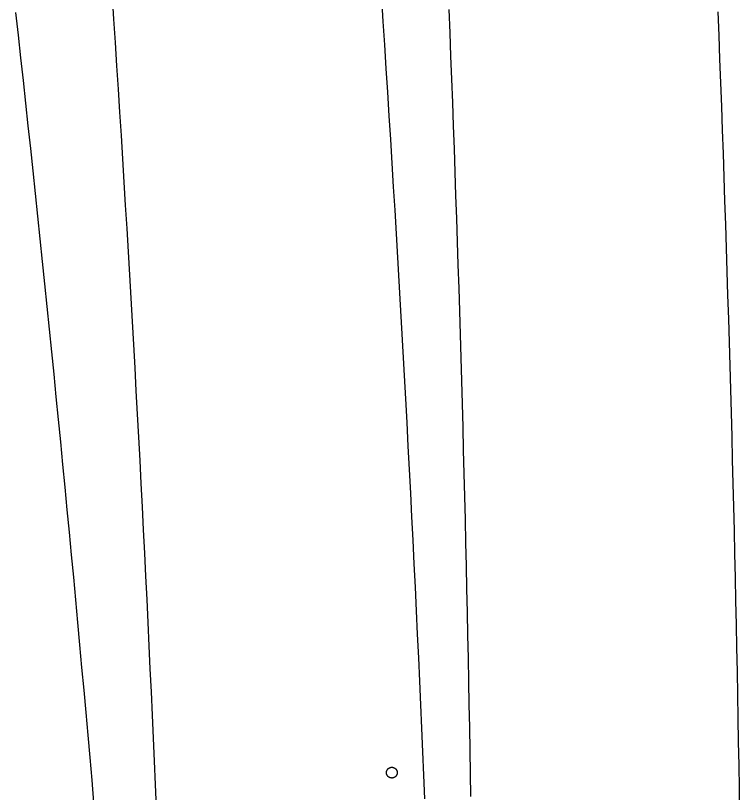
# Model space of a CAD drawing. Extents: x 20 to 1200, y -2407 to -64.
# Drawn here: x 658 to 1197, y -1838 to -1259 of the extents above; entities that cross this region are included whole.
import ezdxf

# ---------------------------------------------------------------- set-up
doc = ezdxf.new("R2010")
doc.units = 0
doc.layers.add('DEFAULT', color=18, linetype='CONTINUOUS')

msp = doc.modelspace()

# ---------------------------------------------------------------- linework, layer by layer
at = {"layer": 'DEFAULT', "color": 18}
for points in [[(730.164, -1244.89, 0), (731.315, -1262.21, 0), (732.452, -1279.53, 0), (733.578, -1296.84, 0), (734.69, -1314.15, 0), (735.79, -1331.46, 0), (736.877, -1348.76, 0), (737.952, -1366.06, 0), (739.014, -1383.35, 0), (740.064, -1400.65, 0), (741.101, -1417.93, 0), (742.125, -1435.22, 0), (743.137, -1452.5, 0), (744.136, -1469.77, 0), (745.123, -1487.05, 0), (746.097, -1504.32, 0), (747.059, -1521.58, 0), (748.008, -1538.84, 0), (748.945, -1556.1, 0), (749.869, -1573.35, 0), (750.781, -1590.6, 0), (751.68, -1607.85, 0), (752.567, -1625.09, 0), (753.441, -1642.33, 0), (754.303, -1659.56, 0), (755.153, -1676.8, 0), (755.989, -1694.02, 0), (756.814, -1711.25, 0), (757.626, -1728.46, 0), (758.426, -1745.68, 0), (759.213, -1762.89, 0), (759.988, -1780.1, 0), (760.751, -1797.3, 0), (761.501, -1814.5, 0), (762.239, -1831.7, 0), (762.964, -1848.89, 0)], [(930.689, -1246.14, 0), (931.848, -1263.74, 0), (932.993, -1281.34, 0), (934.126, -1298.93, 0), (935.245, -1316.52, 0), (936.352, -1334.1, 0), (937.446, -1351.69, 0), (938.527, -1369.26, 0), (939.595, -1386.84, 0), (940.65, -1404.41, 0), (941.692, -1421.97, 0), (942.722, -1439.54, 0), (943.738, -1457.09, 0), (944.742, -1474.65, 0), (945.733, -1492.2, 0), (946.711, -1509.75, 0), (947.676, -1527.29, 0), (948.628, -1544.83, 0), (949.568, -1562.36, 0), (950.495, -1579.9, 0), (951.409, -1597.42, 0), (952.31, -1614.95, 0), (953.198, -1632.47, 0), (954.074, -1649.98, 0), (954.937, -1667.49, 0), (955.787, -1685, 0), (956.625, -1702.51, 0), (957.45, -1720.01, 0), (958.262, -1737.5, 0), (959.061, -1754.99, 0), (959.848, -1772.48, 0), (960.622, -1789.97, 0), (961.383, -1807.45, 0), (962.132, -1824.92, 0), (962.868, -1842.39, 0)], [(980.913, -1254.97, 0), (981.593, -1272.27, 0), (982.26, -1289.57, 0), (982.915, -1306.87, 0), (983.558, -1324.16, 0), (984.187, -1341.45, 0), (984.805, -1358.73, 0), (985.41, -1376.01, 0), (986.002, -1393.29, 0), (986.582, -1410.56, 0), (987.15, -1427.82, 0), (987.705, -1445.08, 0), (988.248, -1462.34, 0), (988.779, -1479.59, 0), (989.297, -1496.84, 0), (989.802, -1514.08, 0), (990.296, -1531.32, 0), (990.777, -1548.56, 0), (991.245, -1565.78, 0), (991.702, -1583.01, 0), (992.146, -1600.23, 0), (992.577, -1617.45, 0), (992.997, -1634.66, 0), (993.404, -1651.86, 0), (993.799, -1669.07, 0), (994.181, -1686.26, 0), (994.551, -1703.46, 0), (994.909, -1720.65, 0), (995.255, -1737.83, 0), (995.589, -1755.01, 0), (995.91, -1772.18, 0), (996.219, -1789.35, 0), (996.516, -1806.52, 0), (996.801, -1823.68, 0), (997.073, -1840.83, 0)], [(658.362, -1257.25, 0), (660.226, -1274.09, 0), (662.079, -1290.93, 0), (663.919, -1307.77, 0), (665.747, -1324.6, 0), (667.564, -1341.44, 0), (669.368, -1358.27, 0), (671.16, -1375.1, 0), (672.941, -1391.92, 0), (674.709, -1408.74, 0), (676.465, -1425.57, 0), (678.21, -1442.38, 0), (679.942, -1459.2, 0), (681.662, -1476.01, 0), (683.371, -1492.83, 0), (685.067, -1509.63, 0), (686.752, -1526.44, 0), (688.425, -1543.24, 0), (690.085, -1560.05, 0), (691.734, -1576.84, 0), (693.371, -1593.64, 0), (694.996, -1610.43, 0), (696.609, -1627.22, 0), (698.21, -1644.01, 0), (699.799, -1660.8, 0), (701.377, -1677.58, 0), (702.942, -1694.36, 0), (704.496, -1711.14, 0), (706.037, -1727.91, 0), (707.567, -1744.69, 0), (709.085, -1761.46, 0), (710.592, -1778.22, 0), (712.086, -1794.99, 0), (713.568, -1811.75, 0), (715.039, -1828.51, 0), (716.498, -1845.27, 0)], [(1181.14, -1256.75, 0), (1181.82, -1274.34, 0), (1182.49, -1291.93, 0), (1183.15, -1309.51, 0), (1183.8, -1327.09, 0), (1184.43, -1344.66, 0), (1185.05, -1362.23, 0), (1185.66, -1379.8, 0), (1186.25, -1397.36, 0), (1186.84, -1414.91, 0), (1187.4, -1432.46, 0), (1187.96, -1450.01, 0), (1188.5, -1467.55, 0), (1189.04, -1485.09, 0), (1189.55, -1502.62, 0), (1190.06, -1520.14, 0), (1190.55, -1537.67, 0), (1191.03, -1555.19, 0), (1191.5, -1572.7, 0), (1191.96, -1590.21, 0), (1192.4, -1607.71, 0), (1192.83, -1625.21, 0), (1193.24, -1642.71, 0), (1193.65, -1660.2, 0), (1194.04, -1677.68, 0), (1194.42, -1695.16, 0), (1194.79, -1712.64, 0), (1195.14, -1730.11, 0), (1195.48, -1747.58, 0), (1195.81, -1765.04, 0), (1196.13, -1782.5, 0), (1196.43, -1799.95, 0), (1196.72, -1817.4, 0), (1197, -1834.84, 0), (1197.27, -1852.28, 0)], [(938.638, -1818.97, 0), (938.717, -1818.97, 0), (938.797, -1818.98, 0), (938.877, -1818.99, 0), (938.957, -1818.99, 0), (939.038, -1819, 0), (939.12, -1819.02, 0), (939.202, -1819.03, 0), (939.284, -1819.04, 0), (939.366, -1819.06, 0), (939.448, -1819.08, 0), (939.53, -1819.1, 0), (939.613, -1819.13, 0), (939.695, -1819.15, 0), (939.778, -1819.18, 0), (939.86, -1819.21, 0), (939.942, -1819.24, 0), (940.023, -1819.27, 0), (940.105, -1819.3, 0), (940.186, -1819.34, 0), (940.266, -1819.38, 0), (940.346, -1819.42, 0), (940.425, -1819.46, 0), (940.504, -1819.51, 0), (940.582, -1819.55, 0), (940.659, -1819.6, 0), (940.735, -1819.65, 0), (940.81, -1819.7, 0), (940.884, -1819.76, 0), (940.957, -1819.81, 0), (941.029, -1819.87, 0), (941.099, -1819.93, 0), (941.169, -1819.99, 0), (941.236, -1820.05, 0), (941.303, -1820.12, 0), (941.368, -1820.18, 0), (941.432, -1820.25, 0), (941.494, -1820.32, 0), (941.554, -1820.39, 0), (941.613, -1820.46, 0), (941.67, -1820.53, 0), (941.725, -1820.6, 0), (941.779, -1820.68, 0), (941.83, -1820.75, 0), (941.88, -1820.83, 0), (941.928, -1820.91, 0), (941.974, -1820.99, 0), (942.018, -1821.07, 0), (942.061, -1821.15, 0), (942.101, -1821.23, 0), (942.139, -1821.31, 0), (942.175, -1821.39, 0), (942.21, -1821.47, 0), (942.242, -1821.56, 0), (942.272, -1821.64, 0), (942.301, -1821.72, 0), (942.327, -1821.81, 0), (942.351, -1821.89, 0), (942.374, -1821.98, 0), (942.394, -1822.06, 0), (942.413, -1822.14, 0), (942.43, -1822.23, 0), (942.444, -1822.31, 0), (942.457, -1822.4, 0), (942.468, -1822.48, 0), (942.478, -1822.56, 0), (942.485, -1822.64, 0), (942.491, -1822.73, 0), (942.495, -1822.81, 0), (942.498, -1822.89, 0), (942.498, -1822.97, 0), (942.498, -1823.05, 0), (942.495, -1823.13, 0), (942.491, -1823.21, 0), (942.486, -1823.29, 0), (942.479, -1823.37, 0), (942.47, -1823.45, 0), (942.459, -1823.53, 0), (942.447, -1823.61, 0), (942.432, -1823.69, 0), (942.416, -1823.77, 0), (942.399, -1823.85, 0), (942.379, -1823.94, 0), (942.357, -1824.02, 0), (942.334, -1824.1, 0), (942.309, -1824.18, 0), (942.281, -1824.27, 0), (942.252, -1824.35, 0), (942.221, -1824.43, 0), (942.188, -1824.51, 0), (942.153, -1824.59, 0), (942.116, -1824.67, 0), (942.077, -1824.75, 0), (942.036, -1824.83, 0), (941.993, -1824.91, 0), (941.948, -1824.99, 0), (941.901, -1825.07, 0), (941.853, -1825.15, 0), (941.802, -1825.22, 0), (941.75, -1825.3, 0), (941.696, -1825.37, 0), (941.64, -1825.44, 0), (941.582, -1825.52, 0), (941.522, -1825.59, 0), (941.461, -1825.65, 0), (941.399, -1825.72, 0), (941.334, -1825.79, 0), (941.268, -1825.85, 0), (941.201, -1825.92, 0), (941.132, -1825.98, 0), (941.062, -1826.04, 0), (940.991, -1826.1, 0), (940.918, -1826.15, 0), (940.844, -1826.21, 0), (940.769, -1826.26, 0), (940.693, -1826.31, 0), (940.615, -1826.36, 0), (940.537, -1826.41, 0), (940.458, -1826.45, 0), (940.379, -1826.5, 0), (940.298, -1826.54, 0), (940.217, -1826.58, 0), (940.135, -1826.62, 0), (940.053, -1826.65, 0), (939.97, -1826.69, 0), (939.887, -1826.72, 0), (939.804, -1826.75, 0), (939.72, -1826.78, 0), (939.636, -1826.8, 0), (939.552, -1826.83, 0), (939.468, -1826.85, 0), (939.384, -1826.87, 0), (939.3, -1826.89, 0), (939.216, -1826.9, 0), (939.133, -1826.92, 0), (939.05, -1826.93, 0), (938.967, -1826.94, 0), (938.884, -1826.95, 0), (938.802, -1826.96, 0), (938.72, -1826.96, 0), (938.639, -1826.96, 0), (938.558, -1826.97, 0), (938.478, -1826.97, 0), (938.398, -1826.97, 0), (938.319, -1826.96, 0), (938.24, -1826.96, 0), (938.16, -1826.95, 0), (938.08, -1826.95, 0), (937.999, -1826.94, 0), (937.918, -1826.92, 0), (937.836, -1826.91, 0), (937.754, -1826.9, 0), (937.672, -1826.88, 0), (937.59, -1826.86, 0), (937.508, -1826.84, 0), (937.425, -1826.82, 0), (937.343, -1826.8, 0), (937.26, -1826.77, 0), (937.178, -1826.74, 0), (937.096, -1826.71, 0), (937.014, -1826.68, 0), (936.933, -1826.65, 0), (936.852, -1826.61, 0), (936.771, -1826.57, 0), (936.691, -1826.54, 0), (936.611, -1826.49, 0), (936.532, -1826.45, 0), (936.454, -1826.41, 0), (936.377, -1826.36, 0), (936.3, -1826.31, 0), (936.225, -1826.26, 0), (936.15, -1826.21, 0), (936.076, -1826.15, 0), (936.004, -1826.09, 0), (935.933, -1826.04, 0), (935.863, -1825.98, 0), (935.794, -1825.91, 0), (935.727, -1825.85, 0), (935.661, -1825.79, 0), (935.597, -1825.72, 0), (935.534, -1825.65, 0), (935.473, -1825.58, 0), (935.413, -1825.51, 0), (935.355, -1825.44, 0), (935.299, -1825.37, 0), (935.245, -1825.29, 0), (935.192, -1825.22, 0), (935.141, -1825.14, 0), (935.092, -1825.06, 0), (935.045, -1824.99, 0), (935, -1824.91, 0), (934.957, -1824.83, 0), (934.916, -1824.75, 0), (934.877, -1824.67, 0), (934.839, -1824.58, 0), (934.804, -1824.5, 0), (934.771, -1824.42, 0), (934.74, -1824.33, 0), (934.71, -1824.25, 0), (934.683, -1824.17, 0), (934.657, -1824.08, 0), (934.634, -1824, 0), (934.613, -1823.92, 0), (934.593, -1823.83, 0), (934.575, -1823.75, 0), (934.56, -1823.66, 0), (934.546, -1823.58, 0), (934.534, -1823.5, 0), (934.524, -1823.41, 0), (934.515, -1823.33, 0), (934.508, -1823.25, 0), (934.503, -1823.17, 0), (934.5, -1823.09, 0), (934.499, -1823.01, 0), (934.499, -1822.93, 0), (934.5, -1822.85, 0), (934.503, -1822.77, 0), (934.508, -1822.69, 0), (934.515, -1822.61, 0), (934.523, -1822.53, 0), (934.532, -1822.45, 0), (934.544, -1822.37, 0), (934.557, -1822.28, 0), (934.572, -1822.2, 0), (934.589, -1822.12, 0), (934.608, -1822.04, 0), (934.628, -1821.96, 0), (934.651, -1821.87, 0), (934.675, -1821.79, 0), (934.702, -1821.71, 0), (934.73, -1821.63, 0), (934.76, -1821.54, 0), (934.792, -1821.46, 0), (934.826, -1821.38, 0), (934.862, -1821.3, 0), (934.9, -1821.22, 0), (934.94, -1821.14, 0), (934.982, -1821.06, 0), (935.026, -1820.98, 0), (935.072, -1820.9, 0), (935.12, -1820.83, 0), (935.169, -1820.75, 0), (935.221, -1820.67, 0), (935.274, -1820.6, 0), (935.329, -1820.53, 0), (935.386, -1820.45, 0), (935.444, -1820.38, 0), (935.505, -1820.31, 0), (935.567, -1820.25, 0), (935.63, -1820.18, 0), (935.695, -1820.11, 0), (935.762, -1820.05, 0), (935.83, -1819.99, 0), (935.9, -1819.93, 0), (935.97, -1819.87, 0), (936.043, -1819.81, 0), (936.116, -1819.75, 0), (936.19, -1819.7, 0), (936.266, -1819.65, 0), (936.343, -1819.6, 0), (936.42, -1819.55, 0), (936.499, -1819.5, 0), (936.578, -1819.46, 0), (936.659, -1819.42, 0), (936.739, -1819.37, 0), (936.821, -1819.34, 0), (936.903, -1819.3, 0), (936.985, -1819.26, 0), (937.068, -1819.23, 0), (937.152, -1819.2, 0), (937.235, -1819.17, 0), (937.319, -1819.15, 0), (937.403, -1819.12, 0), (937.487, -1819.1, 0), (937.571, -1819.08, 0), (937.655, -1819.06, 0), (937.739, -1819.04, 0), (937.822, -1819.02, 0), (937.906, -1819.01, 0), (937.989, -1819, 0), (938.072, -1818.99, 0), (938.154, -1818.98, 0), (938.236, -1818.98, 0), (938.318, -1818.97, 0), (938.399, -1818.97, 0), (938.479, -1818.97, 0), (938.559, -1818.97, 0), (938.638, -1818.97, 0)]]:
    msp.add_polyline3d(points, dxfattribs=at)

doc.saveas('drawing.dxf')
